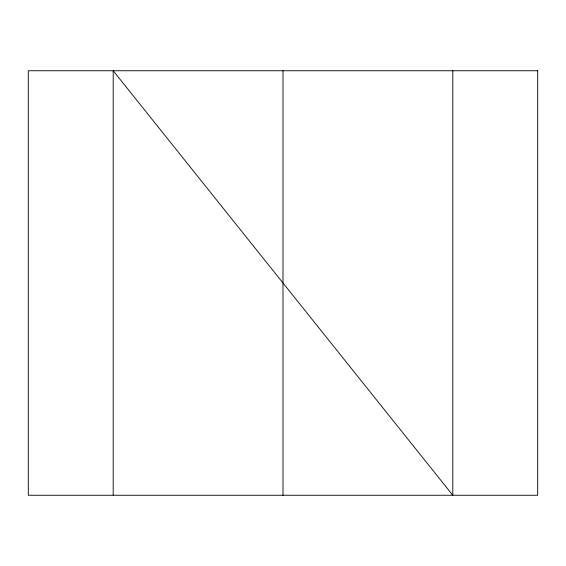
<?xml version="1.0" encoding="UTF-8"?>
<svg xmlns="http://www.w3.org/2000/svg" width="566" height="566" viewBox="0 0 566 566"><rect width="100%" height="100%" fill="white"/><g stroke="black" fill="none" stroke-linecap="round" stroke-linejoin="round"><path stroke-width="0.85" d="M452.8 70.75L452.8 495.25L113.2 70.75L113.2 495.25M283 70.75L283 495.25M537.7 70.75L28.3 70.75L28.3 495.25L537.7 495.25L537.7 70.75"/></g></svg>
